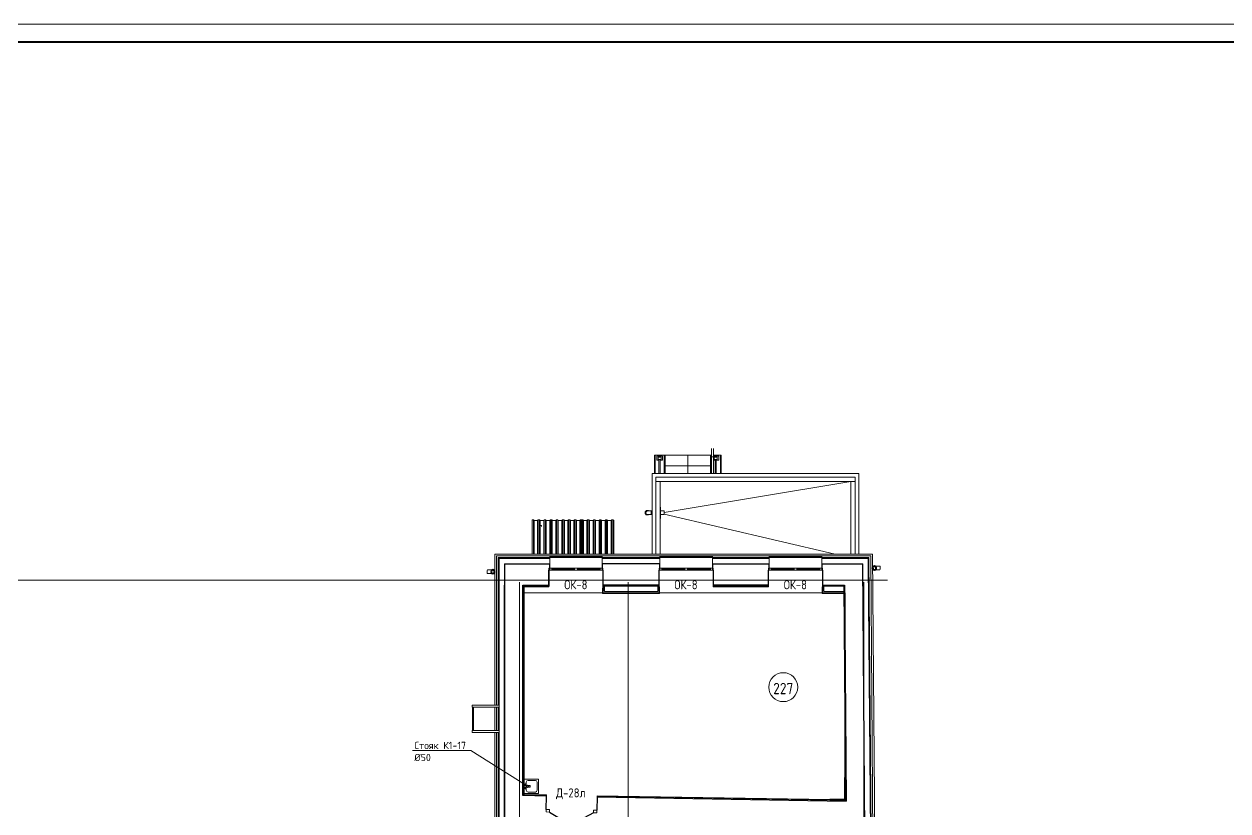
# Model space of a CAD drawing. Header units: millimetres. Extents: x -10178924 to 11692288, y -947381 to 58396.
# Drawn here: x 32170 to 65404, y -139914 to -118196 of the extents above; entities that cross this region are included whole.
import ezdxf
from ezdxf import colors
from ezdxf.entities.mleader import LeaderData, LeaderLine
from ezdxf.math import Vec2, Vec3

# ---------------------------------------------------------------- set-up
doc = ezdxf.new("R2010")
doc.units = ezdxf.units.MM
doc.linetypes.add('ADSK_Линия сетки', pattern=[25, 20, -2.5, 0, -2.5])
for name, color, linetype, lineweight in [('!К1', 32, 'Continuous', 30), ('_ Окна', 7, 'Continuous', 9), ('_0', 7, 'Continuous', 25), ('Аннотация', 7, 'Continuous', 18), ('Выноски ВК', 7, 'Continuous', 0), ('Двери', 7, 'Continuous', 9), ('Каркас', 7, 'Continuous', 18), ('Крыша', 7, 'Continuous', 9), ('Лестницы', 7, 'Continuous', 9), ('Марки дверей', 7, 'Continuous', 20), ('Марки окон', 7, 'Continuous', 20), ('Обобщенные модели', 7, 'Continuous', 18), ('Оборудование', 7, 'Continuous', 18), ('Ограждение', 7, 'Continuous', 9), ('Окна', 7, 'Continuous', 9), ('Оси', 253, 'Continuous', 9), ('Перекрытие', 7, 'Continuous', 18), ('Потолки', 7, 'Continuous', 9), ('Сантехника', 7, 'Continuous', 18), ('Стены внутренние', 7, 'Continuous', 18), ('Стены наружные', 7, 'Continuous', 18), ('Стены несущие', 7, 'Continuous', 30), ('Стены отделка', 7, 'Continuous', 30), ('Стены штриховка', 7, 'Continuous', 9), ('Стрелки вверх', 7, 'Continuous', 18), ('ШТРИХОВКА', 252, 'Continuous', 15)]:
    doc.layers.add(name, color=color, linetype=linetype, lineweight=lineweight)
doc.layers.add('PDF _Ramka', color=7, linetype='Continuous')
doc.layers.add('Линии', color=7, linetype='Continuous', lineweight=9, true_color=0x00a600)
doc.styles.add('GOST Common', font='GOST_Common.ttf', dxfattribs={"width": 0.9, "height": 350})
doc.styles.add('GOST Common_2', font='GOST_Common.ttf', dxfattribs={"width": 0.9, "height": 250})
doc.styles.add('PDF ISOCPEUR', font='isocpeur.ttf')

# ---------------------------------------------------------------- blocks, each defined once
blk = doc.blocks.new('Водосток - Тип 1 _карниз больше 490мм_-5178064-План 2-го этажа')
at = {"layer": 'Обобщенные модели'}
for p, q in [((75, 306), (75, 264)), ((175, 264), (175, 306))]:
    blk.add_line(p, q, dxfattribs=at)
at = {"layer": 'Обобщенные модели', "flags": 128}
for points in [[(75, 173), (75, 174), (75, 177), (75, 180), (75, 183), (75, 186), (75, 190), (75, 193), (75, 197), (75, 201), (75, 205), (75, 210), (75, 214), (75, 219), (75, 224), (75, 229), (75, 234), (75, 239), (75, 245), (75, 250), (75, 256), (75, 261), (75, 264)], [(175, 264), (175, 258), (175, 252), (175, 247), (175, 242), (175, 236), (175, 231), (175, 226), (175, 221), (175, 216), (175, 212), (175, 207), (175, 203), (175, 199), (175, 195), (175, 191), (175, 188), (175, 184), (175, 181), (175, 178), (175, 175), (175, 173)]]:
    blk.add_lwpolyline(points, dxfattribs=at)
at = {"layer": 'Обобщенные модели'}
for start, end in [(90, 259.923), (279.9869, 90)]:
    blk.add_arc((125, 160), 52, start, end, dxfattribs=at)
at = {"layer": 'Обобщенные модели', "lineweight": 40}
for start, end in [(90, 270), (270, 90)]:
    blk.add_arc((125, 160), 50, start, end, dxfattribs=at)
at = {"layer": 'Обобщенные модели'}
for start_param, end_param in [(4.712389, 6.283185), (3.141593, 4.712389)]:
    blk.add_ellipse((125, 306), major_axis=(-50, 0), ratio=0.309017, start_param=start_param, end_param=end_param, dxfattribs=at)
blk = doc.blocks.new('Водосток - Тип 1 _карниз больше 490мм_-5171559-План 2-го этажа')
at = {"layer": 'Обобщенные модели', "lineweight": 9}
h = blk.add_hatch(dxfattribs=at)
h.set_pattern_fill('FP_15', color=256, style=0, pattern_type=2)
h.set_pattern_definition([(134.537, (43058.06, -55833.66), (-106.91965, -105.20546), [])])
h.paths.add_polyline_path([(174, 149), (174, 171), (164, 191), (147, 205), (125, 210), (103, 205), (86, 191), (76, 171), (76, 149), (86, 129), (103, 115), (125, 110), (147, 115), (164, 129)])
at = {"layer": 'Обобщенные модели'}
for p, q in [((75, 306), (75, 264)), ((175, 264), (175, 306))]:
    blk.add_line(p, q, dxfattribs=at)
at = {"layer": 'Обобщенные модели', "flags": 128}
for points in [[(75, 173), (75, 174), (75, 177), (75, 180), (75, 183), (75, 186), (75, 190), (75, 193), (75, 197), (75, 201), (75, 205), (75, 210), (75, 214), (75, 219), (75, 224), (75, 229), (75, 234), (75, 239), (75, 245), (75, 250), (75, 256), (75, 261), (75, 264)], [(175, 264), (175, 258), (175, 252), (175, 247), (175, 242), (175, 236), (175, 231), (175, 226), (175, 221), (175, 216), (175, 212), (175, 207), (175, 203), (175, 199), (175, 195), (175, 191), (175, 188), (175, 184), (175, 181), (175, 178), (175, 175), (175, 173)]]:
    blk.add_lwpolyline(points, dxfattribs=at)
at = {"layer": 'Обобщенные модели'}
for start, end in [(90, 260.018), (279.982, 90)]:
    blk.add_arc((125, 160), 52, start, end, dxfattribs=at)
at = {"layer": 'Обобщенные модели', "lineweight": 40}
for start, end in [(90, 270), (270, 90)]:
    blk.add_arc((125, 160), 50, start, end, dxfattribs=at)
at = {"layer": 'Обобщенные модели'}
for start_param, end_param in [(4.712389, 6.283185), (3.141593, 4.712389)]:
    blk.add_ellipse((125, 306), major_axis=(-50, 0), ratio=0.309017, start_param=start_param, end_param=end_param, dxfattribs=at)
blk = doc.blocks.new('Дверь-Alumark_двупольная с глухим окном_S70 - 1400х2200 алюм ост Д30л-6280679-План 2-го этажа')
at = {"layer": 'Двери', "lineweight": 30}
for p, q in [((730, 220), (-62, 677)), ((-480, 220), (-225, 367))]:
    blk.add_line(p, q, dxfattribs=at)
at = {"layer": 'Двери'}
for p, q in [((-575, 220), (-575, 150)), ((-480, 220), (-575, 220)), ((-575, 150), (-480, 150)), ((-480, 150), (-480, 220)), ((730, 220), (730, 150)), ((825, 220), (730, 220)), ((730, 150), (825, 150)), ((825, 150), (825, 220))]:
    blk.add_line(p, q, dxfattribs=at)
blk = doc.blocks.new('Roof Cladding - 833x50mm-4561399-План 2-го этажа')
at = {"layer": 'Обобщенные модели'}
for p, q in [((46700, 44710), (46735, 44710)), ((46700, 43769), (46700, 44710)), ((46735, 43769), (46735, 44710)), ((46753, 44694), (46849, 44694)), ((46849, 44694), (46866, 44710)), ((46849, 43769), (46849, 44694)), ((46866, 44710), (46901, 44710)), ((46866, 43769), (46866, 44710)), ((46901, 44710), (46918, 44694)), ((46901, 43769), (46901, 44710)), ((46918, 44694), (47016, 44694)), ((46918, 43769), (46918, 44694)), ((47016, 44694), (47033, 44710)), ((47016, 43769), (47016, 44694)), ((47033, 44710), (47068, 44710)), ((47033, 43769), (47033, 44710)), ((47068, 44710), (47085, 44694)), ((47068, 43769), (47068, 44710)), ((47085, 44694), (47183, 44694)), ((47085, 43769), (47085, 44694)), ((47183, 44694), (47200, 44710)), ((47183, 43769), (47183, 44694)), ((47200, 44710), (47235, 44710)), ((47200, 43769), (47200, 44710)), ((47235, 44710), (47252, 44694)), ((47235, 43769), (47235, 44710)), ((47252, 44694), (47349, 44694)), ((47252, 43769), (47252, 44694)), ((47349, 44694), (47366, 44710)), ((47349, 43769), (47349, 44694)), ((47366, 44710), (47401, 44710)), ((47366, 43769), (47366, 44710)), ((47401, 44710), (47418, 44694)), ((47401, 43769), (47401, 44710)), ((47418, 44694), (47516, 44694)), ((47418, 43769), (47418, 44694)), ((47516, 44694), (47533, 44710)), ((47516, 43769), (47516, 44694)), ((47533, 44710), (47568, 44710)), ((47533, 44710), (47533, 43769)), ((47568, 44710), (47568, 43769))]:
    blk.add_line(p, q, dxfattribs=at)
blk = doc.blocks.new('Roof Cladding - 833x50mm-V16-План 2-го этажа')
at = {"layer": 'Обобщенные модели'}
for p, q in [((47560, 44710), (47595, 44710)), ((47560, 43769), (47560, 44710)), ((47595, 44710), (47612, 44694)), ((47595, 43769), (47595, 44710)), ((47612, 44694), (47709, 44694)), ((47612, 43769), (47612, 44694)), ((47709, 44694), (47726, 44710)), ((47709, 43769), (47709, 44694)), ((47726, 44710), (47761, 44710)), ((47726, 43769), (47726, 44710)), ((47761, 44710), (47778, 44694)), ((47761, 43769), (47761, 44710)), ((47778, 44694), (47876, 44694)), ((47778, 43769), (47778, 44694)), ((47876, 44694), (47893, 44710)), ((47876, 43769), (47876, 44694)), ((47893, 44710), (47928, 44710)), ((47893, 43769), (47893, 44710)), ((47928, 44710), (47945, 44694)), ((47928, 43769), (47928, 44710)), ((47945, 44694), (48043, 44694)), ((47945, 43769), (47945, 44694)), ((48043, 44694), (48060, 44710)), ((48043, 43769), (48043, 44694)), ((48060, 44710), (48095, 44710)), ((48060, 43769), (48060, 44710)), ((48095, 44710), (48112, 44694)), ((48095, 43769), (48095, 44710)), ((48112, 44694), (48209, 44694)), ((48112, 43769), (48112, 44694)), ((48209, 44694), (48226, 44710)), ((48209, 43769), (48209, 44694)), ((48226, 44710), (48261, 44710)), ((48226, 43769), (48226, 44710)), ((48261, 44710), (48278, 44694)), ((48261, 43769), (48261, 44710)), ((48278, 44694), (48376, 44694)), ((48278, 43769), (48278, 44694)), ((48376, 44694), (48393, 44710)), ((48376, 43769), (48376, 44694)), ((48393, 44710), (48428, 44710)), ((48393, 44710), (48393, 43769)), ((48428, 44710), (48448, 44703)), ((48428, 44710), (48428, 43769)), ((48448, 44703), (48448, 43769))]:
    blk.add_line(p, q, dxfattribs=at)
blk = doc.blocks.new('Труба квадратная - Ступень-1728149-План 2-го этажа')
at = {"layer": 'Оборудование'}
for p, q in [((25, 15), (675, 15)), ((675, -15), (25, -15))]:
    blk.add_line(p, q, dxfattribs=at)
blk = doc.blocks.new('Поручень - Поручень-1948896-План 2-го этажа')
at = {"layer": 'Оборудование'}
for p, q in [((25, 25), (-25, 25)), ((-25, 25), (-25, -200)), ((25, -200), (25, 25)), ((-25, -500), (-25, -200)), ((25, -200), (25, -500)), ((-25, -500), (-25, -725)), ((25, -725), (25, -500)), ((-25, -725), (25, -725))]:
    blk.add_line(p, q, dxfattribs=at)
blk = doc.blocks.new('_ Хомут универсальный - _ Хомут универсальный-2851609-План 2-го этажа')
at = {"layer": 'Обобщенные модели'}
for p, q in [((-43, 2), (-57, 2)), ((-57, 2), (-57, -2)), ((-57, -2), (-43, -2))]:
    blk.add_line(p, q, dxfattribs=at)
for start, end in [(170.4698, 176.6899), (182.992, 189.4969)]:
    blk.add_arc((0, 0), 43.3, start, end, dxfattribs=at)
blk = doc.blocks.new('_ Колено трубы 135 - _ Колено трубы 135-2851610-План 2-го этажа')
at = {"layer": 'Обобщенные модели'}
blk.add_line((49439, 44958), (49416, 44958), dxfattribs=at)
blk.add_ellipse((49439, 44914), major_axis=(0, 43.4), ratio=0.707107, start_param=6.099025, end_param=6.283185, dxfattribs=at)
blk = doc.blocks.new('_ Водосточный слив с хомутом универсальным - _ Водосточный слив с хомутом универсальным-2862675-План 2-го этажа')
at = {"layer": 'Обобщенные модели'}
for start, end in [(92.7801, 102.5225), (77.4775, 86.6773)]:
    blk.add_arc((0, 0), 43.6, start, end, dxfattribs=at)
blk = doc.blocks.new('Ограждение крыльца 3 - Ограждение крыльца 1-1930270-План 2-го этажа')
at = {"layer": 'Ограждение'}
for p, q in [((51149, 46678), (51149, 46612)), ((51149, 46452), (51149, 46612)), ((51199, 46612), (51199, 46678)), ((51199, 46612), (51199, 46452)), ((49798, 46467), (49639, 46467)), ((49639, 46467), (49639, 46360)), ((49639, 46360), (49697, 46360)), ((49639, 46357), (49639, 46360)), ((49697, 46357), (49639, 46357)), ((49757, 46443), (49672, 46443)), ((49672, 46443), (49672, 46377)), ((49672, 46377), (49757, 46377)), ((49697, 45994), (49697, 46377)), ((49729, 46377), (49729, 45994)), ((49729, 46360), (49798, 46360)), ((49798, 46357), (49729, 46357)), ((49757, 46377), (49757, 46443)), ((49798, 46360), (49798, 46467)), ((49798, 46360), (49798, 46357)), ((51149, 45994), (51149, 46452)), ((51199, 46452), (51149, 46452)), ((51348, 46467), (51199, 46467)), ((51199, 46452), (51199, 45994)), ((51199, 46360), (51247, 46360)), ((51247, 46357), (51199, 46357)), ((51307, 46443), (51222, 46443)), ((51222, 46443), (51222, 46377)), ((51222, 46377), (51307, 46377)), ((51247, 45994), (51247, 46377)), ((51279, 46377), (51279, 45994)), ((51279, 46360), (51348, 46360)), ((51348, 46357), (51279, 46357)), ((51307, 46377), (51307, 46443)), ((51348, 46360), (51348, 46467)), ((51348, 46360), (51348, 46357))]:
    blk.add_line(p, q, dxfattribs=at)
blk = doc.blocks.new('Ворнока - Воронка выпускная ВК-В-D150_90-1946327-План 2-го этажа')
at = {"layer": 'Каркас', "lineweight": 9}
for radius, start, end in [(62.5, 90, 122.2447), (62.5, 106.6583, 122.379), (57.5, 236, 0), (57.5, 0, 112.574), (57.5, 102.0228, 111.6718), (62.5, 90, 103.342), (57.5, 83.3545, 96.6454), (62.5, 0, 90), (62.5, 76.658, 90), (57.5, 60, 77.9768), (62.5, 46.6577, 73.3417), (57.5, 42.0229, 59.9996), (62.5, 16.6574, 43.3414), (57.5, 23.3545, 36.6454), (57.5, 0, 17.977), (57.5, 342.023, 0), (62.5, 0, 13.3411), (62.5, 229.7807, 270), (62.5, 230, 253.3417), (57.5, 236.204, 240), (57.5, 240.0007, 257.9772), (62.5, 256.658, 270), (57.5, 263.3546, 276.6455), (62.5, 270, 360), (62.5, 270, 283.3411), (57.5, 282.0232, 300), (62.5, 286.6574, 313.3414), (57.5, 300.0004, 317.9771), (62.5, 316.6577, 343.3417), (57.5, 323.3546, 336.6455), (62.5, 346.658, 360)]:
    blk.add_arc((-500, 0), radius, start, end, dxfattribs=at)
blk = doc.blocks.new('Ограждение 8 - Ограждение 1-1974103-План 2-го этажа')
at = {"layer": 'Ограждение'}
for p, q in [((46451, 44555), (46416, 44555)), ((46416, 44555), (46416, 44530)), ((46451, 44526), (46451, 44555))]:
    blk.add_line(p, q, dxfattribs=at)
blk = doc.blocks.new('окна_rehau_двупольное_2_фрамуги - 1490х2400 и 2410 _нов_ ок8-2138714-План 2-го этажа')
at = {"layer": '_ Окна', "lineweight": 18}
for p, q in [((-745, 115), (-745, 175)), ((-745, 175), (-669, 175)), ((-669, 115), (-745, 115)), ((-669, 175), (-669, 115)), ((-38, 115), (-38, 175)), ((-38, 175), (38, 175)), ((38, 115), (-38, 115)), ((38, 175), (38, 115)), ((669, 175), (669, 115)), ((745, 175), (669, 175)), ((669, 115), (745, 115)), ((745, 115), (745, 175))]:
    blk.add_line(p, q, dxfattribs=at)
at = {"layer": '_ Окна'}
for p, q in [((-725, 115), (-725, 175)), ((-669, 145), (-38, 145)), ((38, 145), (669, 145)), ((725, 115), (725, 175))]:
    blk.add_line(p, q, dxfattribs=at)
at = {"layer": 'Окна'}
for p, q in [((-745, 175), (-745, 115)), ((-669, 175), (-745, 175)), ((-745, 115), (-669, 115)), ((-669, 175), (-38, 175)), ((-38, 115), (-669, 115)), ((38, 175), (-38, 175)), ((-38, 115), (38, 115)), ((38, 175), (669, 175)), ((669, 115), (38, 115)), ((745, 175), (669, 175)), ((669, 115), (745, 115)), ((745, 115), (745, 175))]:
    blk.add_line(p, q, dxfattribs=at)
blk = doc.blocks.new('Roof Cladding - 333x50mm-4561403-План 2-го этажа')
at = {"layer": 'Обобщенные модели'}
for p, q in [((46198, 44710), (46233, 44710)), ((46198, 43769), (46198, 44710)), ((46233, 44710), (46250, 44694)), ((46233, 43769), (46233, 44710)), ((46250, 44694), (46348, 44694)), ((46250, 43769), (46250, 44694)), ((46348, 44694), (46365, 44710)), ((46348, 43769), (46348, 44694)), ((46365, 44710), (46400, 44710)), ((46365, 43769), (46365, 44710)), ((46400, 44710), (46417, 44694)), ((46400, 43769), (46400, 44710)), ((46417, 44694), (46514, 44694)), ((46417, 44555), (46417, 44694)), ((46514, 44694), (46531, 44710)), ((46514, 43769), (46514, 44694)), ((46531, 44710), (46566, 44710)), ((46531, 43769), (46531, 44710)), ((46566, 44710), (46583, 44694)), ((46566, 43769), (46566, 44710)), ((46583, 44694), (46681, 44694)), ((46583, 43769), (46583, 44694)), ((46681, 44694), (46698, 44710)), ((46681, 43769), (46681, 44694)), ((46698, 44710), (46733, 44710)), ((46698, 44710), (46698, 43769)), ((46733, 44710), (46733, 43769)), ((46735, 44710), (46753, 44703)), ((46753, 44703), (46753, 43769)), ((46417, 43769), (46417, 44526))]:
    blk.add_line(p, q, dxfattribs=at)
blk = doc.blocks.new('TN_ПВХ воронка парапетная - ПВХ воронка парапетная 100х100 длиной 650мм с отводом и листоуловителем-7218197-План 2-го этажа')
at = {"layer": 'Оборудование'}
for p, q in [((-160, 3), (-160, 0)), ((-120, 3), (-160, 3)), ((-160, 0), (-120, 0)), ((-120, 3), (120, 3)), ((120, 0), (-120, 0)), ((50, 103), (-50, 103)), ((-50, 103), (-50, 3)), ((-50, 3), (50, 3)), ((-50, 0), (-50, -3)), ((50, 3), (50, 103)), ((50, 0), (50, -3)), ((160, 3), (120, 3)), ((120, 0), (160, 0)), ((160, 0), (160, 3)), ((-50, -223), (-50, -250)), ((-50, -250), (50, -250)), ((-50, -250), (-50, -350)), ((50, -250), (-50, -250)), ((50, -223), (50, -250)), ((50, -250), (50, -350))]:
    blk.add_line(p, q, dxfattribs=at)
blk.add_arc((0, -350), 50, 180, 360, dxfattribs=at)
blk = doc.blocks.new('2 этаж')
at = {"layer": 'Стены внутренние'}
for points in [[(48151, -80350), (48191, -80350), (48191, -80207), (48151, -80207)], [(49701, -80390), (49701, -80350), (48151, -80350), (48151, -80390), (49388, -80390)], [(49661, -80350), (49701, -80350), (49701, -80207), (49661, -80207)], [(54211, -80350), (54251, -80350), (54251, -80207), (54211, -80207)], [(54622, -80390), (54798, -80390), (54798, -80350), (54211, -80350), (54211, -80390)]]:
    blk.add_hatch(color=256, dxfattribs=at).paths.add_polyline_path(points)
at = {"layer": 'Крыша'}
for p, q in [((54991, -77312), (49838, -78174)), ((54562, -79317), (49838, -78216))]:
    blk.add_line(p, q, dxfattribs=at)
at = {"layer": 'Лестницы'}
for p, q in [((51144, -76587), (49844, -76587)), ((49844, -76587), (49844, -76592)), ((51144, -76587), (49844, -76587)), ((51144, -76587), (51144, -76592)), ((49844, -76887), (49844, -76892)), ((51144, -76887), (49844, -76887)), ((51144, -76887), (49844, -76887)), ((51144, -76887), (51144, -76892))]:
    blk.add_line(p, q, dxfattribs=at)
at = {"layer": 'Линии', "color": 7}
blk.add_circle((53128, -82992), 400, dxfattribs=at)
at = {"layer": 'Оси', "color": 252, "linetype": 'ADSK_Линия сетки'}
for p, q in [((-10115, -80041), (56005, -80041)), ((45850, -128115), (45850, -80094)), ((48850, -113451), (48850, -80094)), ((55350, -128115), (55350, -80094))]:
    blk.add_line(p, q, dxfattribs=at)
at = {"layer": 'Перекрытие'}
for p, q in [((46662, -79767), (46662, -80205)), ((45974, -80390), (48139, -80390)), ((49713, -80390), (54199, -80390)), ((54211, -80207), (54211, -80177))]:
    blk.add_line(p, q, dxfattribs=at)
at = {"layer": 'Потолки'}
blk.add_line((55211, -77092), (49511, -77092), dxfattribs=at)
at = {"layer": 'Сантехника', "color": 1}
for p, q in [((46374, -85527), (45974, -85527)), ((45974, -85527), (46374, -85527)), ((46139, -85702), (45974, -85702)), ((46019, -85657), (46004, -85657)), ((46004, -85657), (46004, -85702)), ((46019, -85702), (46019, -85657)), ((46034, -85702), (46034, -85617)), ((46084, -85567), (46284, -85567)), ((46139, -85752), (46139, -85702)), ((46334, -85617), (46334, -85837)), ((46374, -85927), (46374, -85527)), ((46374, -85527), (46374, -85927)), ((45974, -85752), (46139, -85752)), ((45974, -85927), (46374, -85927)), ((46374, -85927), (45974, -85927)), ((46004, -85797), (46004, -85752)), ((46019, -85797), (46004, -85797)), ((46019, -85752), (46019, -85797)), ((46034, -85837), (46034, -85752)), ((46284, -85887), (46084, -85887))]:
    blk.add_line(p, q, dxfattribs=at)
for centre, start, end in [((46084, -85617), 90, 180), ((46284, -85617), 0, 90), ((46084, -85837), 180, 270), ((46284, -85837), 270, 0)]:
    blk.add_arc(centre, 50, start, end, dxfattribs=at)
at = {"layer": 'Стены внутренние'}
for p, q in [((49594, -76592), (49844, -76592)), ((51144, -76887), (51144, -76592)), ((51144, -76592), (51149, -76592)), ((51199, -76592), (51394, -76592)), ((51144, -77092), (51144, -76892)), ((55111, -77312), (49611, -77312)), ((49731, -77312), (49731, -79317)), ((54991, -79317), (54991, -77312))]:
    blk.add_line(p, q, dxfattribs=at)
at = {"layer": 'Стены наружные'}
for p, q in [((49574, -77092), (49574, -76592)), ((49574, -76592), (49594, -76592)), ((49594, -76592), (49594, -77092)), ((49844, -76887), (49844, -76592)), ((49844, -76592), (49864, -76592)), ((49864, -76592), (49864, -76887)), ((51124, -76887), (51124, -76595)), ((51124, -76595), (51144, -76595)), ((51394, -77092), (51394, -76592)), ((51394, -76592), (51414, -76592)), ((51414, -76592), (51414, -77092)), ((49511, -77092), (55211, -77092)), ((49511, -79317), (49511, -77092)), ((49844, -77092), (49844, -76891)), ((49864, -76891), (49864, -77092)), ((51124, -77092), (51124, -76894)), ((55211, -77092), (55211, -79317)), ((55111, -77192), (49611, -77192)), ((49611, -77192), (49611, -79317)), ((55111, -79317), (55111, -77192)), ((45162, -79317), (55591, -79317)), ((45162, -83491), (45162, -79317)), ((45212, -79367), (55542, -79367)), ((55542, -79367), (45212, -79367)), ((45212, -79367), (45212, -79367)), ((45212, -83491), (45212, -79367)), ((46681, -79417), (46681, -79387)), ((46681, -79387), (48131, -79387)), ((48131, -79417), (46681, -79417)), ((48131, -79387), (48131, -79417)), ((49721, -79417), (49721, -79387)), ((49721, -79387), (51171, -79387)), ((51171, -79417), (49721, -79417)), ((51171, -79387), (51171, -79417)), ((52741, -79417), (52741, -79387)), ((52741, -79387), (54191, -79387)), ((52741, -79417), (54191, -79417)), ((54191, -79387), (54191, -79417)), ((55542, -79367), (55629, -90140)), ((55629, -90140), (55542, -79367)), ((55591, -79317), (55679, -90136)), ((45162, -84191), (45162, -83541)), ((45212, -83541), (45212, -84191)), ((45162, -95072), (45162, -84241)), ((45212, -84241), (45212, -95077))]:
    blk.add_line(p, q, dxfattribs=at)
at = {"layer": 'Стены несущие'}
for p, q in [((45432, -79587), (45432, -87504)), ((45432, -79587), (46681, -79587)), ((46681, -79707), (46681, -79587)), ((48131, -79587), (48131, -79707)), ((49721, -79587), (48131, -79587)), ((49721, -79707), (49721, -79587)), ((51171, -79587), (51171, -79707)), ((51171, -79587), (52741, -79587)), ((52741, -79707), (52741, -79587)), ((54191, -79587), (55324, -79587)), ((54191, -79587), (54191, -79707)), ((55384, -87012), (55324, -79587)), ((46661, -80177), (46661, -79767)), ((48151, -79767), (48151, -80177)), ((49701, -80177), (49701, -79767)), ((51191, -79767), (51191, -80177)), ((52721, -80177), (52721, -79767)), ((54211, -79767), (54211, -80177)), ((45432, -87504), (45432, -80177)), ((45942, -80177), (46661, -80177)), ((45942, -85985), (45942, -80177)), ((49701, -80177), (48151, -80177)), ((52721, -80177), (51191, -80177)), ((54211, -80177), (54818, -80177)), ((54818, -80177), (54867, -86136)), ((46590, -85996), (45942, -85985)), ((46583, -86366), (46590, -85996)), ((47989, -86020), (47983, -86390)), ((47989, -86020), (54867, -86136))]:
    blk.add_line(p, q, dxfattribs=at)
at = {"layer": 'Стены отделка', "lineweight": 9}
for p, q in [((45262, -79417), (45262, -83491)), ((46681, -79417), (45262, -79417)), ((46681, -79587), (46681, -79417)), ((49721, -79417), (48131, -79417)), ((48131, -79417), (48131, -79587)), ((49721, -79587), (49721, -79417)), ((52741, -79417), (51171, -79417)), ((51171, -79417), (51171, -79587)), ((52741, -79587), (52741, -79417)), ((55492, -79417), (54191, -79417)), ((54191, -79417), (54191, -79587)), ((55554, -87010), (55492, -79417)), ((45432, -79437), (45282, -79437)), ((45432, -80177), (45432, -79587)), ((52741, -79437), (52732, -79437)), ((54197, -79437), (54191, -79437)), ((54191, -79587), (54191, -79587)), ((55472, -79437), (55474, -79587)), ((45942, -80177), (45942, -80207)), ((45962, -80187), (45942, -80187)), ((45942, -80207), (45962, -80207)), ((45962, -80187), (45962, -85966)), ((45974, -85954), (45974, -80219)), ((45974, -80219), (46661, -80219)), ((46661, -80219), (46661, -80177)), ((48151, -80257), (48139, -80257)), ((48139, -80257), (48139, -80400)), ((48141, -80402), (49711, -80402)), ((48151, -80390), (48151, -80177)), ((49661, -80207), (48151, -80207)), ((48151, -80390), (49701, -80390)), ((48191, -80350), (48191, -80207)), ((49661, -80350), (48191, -80350)), ((49661, -80207), (49661, -80350)), ((49701, -80207), (49661, -80207)), ((49701, -80177), (49701, -80390)), ((49713, -80219), (49701, -80219)), ((49713, -80400), (49713, -80219)), ((51191, -80177), (51191, -80219)), ((51192, -80207), (51191, -80207)), ((51191, -80219), (52721, -80219)), ((52721, -80219), (52721, -80177)), ((54211, -80219), (54199, -80219)), ((54199, -80219), (54199, -80400)), ((54201, -80402), (54820, -80402)), ((54818, -80207), (54211, -80207)), ((54211, -80390), (54211, -80207)), ((54820, -80390), (54211, -80390)), ((54251, -80350), (54251, -80207)), ((54798, -80350), (54251, -80350)), ((54818, -80177), (54798, -80177)), ((54798, -80177), (54846, -86116)), ((54798, -80390), (54798, -80350)), ((54818, -80177), (54818, -80177)), ((54818, -80207), (54818, -80177)), ((54841, -80390), (54829, -80390)), ((54829, -80390), (54829, -85483)), ((54841, -86108), (54841, -80390)), ((45262, -83541), (45262, -84191)), ((45262, -84241), (45262, -87504)), ((54816, -85483), (54816, -86083)), ((54841, -85483), (54816, -85483)), ((45942, -85965), (45962, -85965)), ((45962, -85966), (45942, -85965)), ((45942, -85965), (45942, -85985)), ((46590, -85964), (45974, -85954)), ((46589, -85976), (46590, -85976)), ((46590, -85976), (46590, -85964)), ((46590, -85996), (46590, -85976)), ((47990, -86000), (47989, -86020)), ((54414, -86097), (47990, -85988)), ((47990, -85988), (47990, -86000)), ((54414, -86109), (54414, -86097)), ((54867, -86116), (54414, -86109)), ((54816, -86083), (54416, -86083)), ((54416, -86083), (54416, -86108)), ((54416, -86108), (54841, -86108)), ((54846, -86116), (54866, -86116)), ((54867, -86136), (54867, -86116))]:
    blk.add_line(p, q, dxfattribs=at)
at = {"layer": 'Стены штриховка'}
for p, q in [((45282, -83491), (45282, -79417)), ((45282, -79437), (45282, -83491)), ((45432, -79437), (46681, -79437)), ((48131, -79437), (49721, -79437)), ((52732, -79437), (51171, -79437)), ((54197, -79437), (55492, -79437)), ((55474, -79587), (55534, -87010)), ((45962, -80207), (46661, -80207)), ((45972, -85956), (45972, -80217)), ((45972, -80217), (46661, -80217)), ((48139, -80400), (49713, -80400)), ((48139, -80400), (48139, -80402)), ((48139, -80402), (48141, -80402)), ((48141, -80257), (48141, -80402)), ((49711, -80402), (49711, -80219)), ((49711, -80402), (49713, -80402)), ((49713, -80402), (49713, -80400)), ((51191, -80217), (52721, -80217)), ((52721, -80207), (51192, -80207)), ((54199, -80400), (54820, -80400)), ((54199, -80400), (54199, -80402)), ((54199, -80402), (54201, -80402)), ((54201, -80219), (54201, -80402)), ((54831, -80390), (54831, -86098)), ((45282, -84191), (45282, -83541)), ((45282, -83541), (45282, -84191)), ((45282, -87504), (45282, -84241)), ((45282, -84241), (45282, -87504)), ((54825, -86092), (54825, -85483)), ((46589, -85976), (45962, -85966)), ((46590, -85966), (45972, -85956)), ((54414, -86099), (47990, -85990)), ((47990, -86000), (47990, -86000)), ((47990, -86000), (54414, -86109)), ((54416, -86092), (54825, -86092)), ((54416, -86098), (54831, -86098))]:
    blk.add_line(p, q, dxfattribs=at)
at = {"layer": 'Стрелки вверх'}
for p, q in [((50494, -76587), (50494, -76887)), ((50494, -76887), (50494, -77092))]:
    blk.add_line(p, q, dxfattribs=at)
at = {"layer": 'Двери', "rotation": 179.0310363387516}
blk.add_blockref('Дверь-Alumark_двупольная с глухим окном_S70 - 1400х2200 алюм ост Д30л-6280679-План 2-го этажа', (47411, -86230), dxfattribs=at)
at = {"layer": 'Каркас', "rotation": 180}
blk.add_blockref('Ворнока - Воронка выпускная ВК-В-D150_90-1946327-План 2-го этажа', (48877, -78177), dxfattribs=at)
at = {"layer": 'Обобщенные модели'}
for name, p in [('Roof Cladding - 333x50mm-4561403-План 2-го этажа', (0, -123086)), ('Roof Cladding - 833x50mm-4561399-План 2-го этажа', (0, -123086)), ('Roof Cladding - 833x50mm-V16-План 2-го этажа', (0, -123086)), ('_ Колено трубы 135 - _ Колено трубы 135-2851610-План 2-го этажа', (0, -123086)), ('_ Водосточный слив с хомутом универсальным - _ Водосточный слив с хомутом универсальным-2862675-План 2-го этажа', (49471, -78172))]:
    blk.add_blockref(name, p, dxfattribs=at)
for name, p, rotation in [('_ Хомут универсальный - _ Хомут универсальный-2851609-План 2-го этажа', (49471, -78172), 270), ('Водосток - Тип 1 _карниз больше 490мм_-5178064-План 2-го этажа', (45272, -79932), 90), ('Водосток - Тип 1 _карниз больше 490мм_-5171559-План 2-го этажа', (55484, -79578), 270.4633818725631)]:
    blk.add_blockref(name, p, dxfattribs=dict(at, rotation=rotation))
at = {"layer": 'Оборудование'}
for name, p, rotation in [('TN_ПВХ воронка парапетная - ПВХ воронка парапетная 100х100 длиной 650мм с отводом и листоуловителем-7218197-План 2-го этажа', (49734, -78179), 270), ('Поручень - Поручень-1948896-План 2-го этажа', (44562, -83516), 90), ('Труба квадратная - Ступень-1728149-План 2-го этажа', (44562, -84216), 90), ('Поручень - Поручень-1948896-План 2-го этажа', (44562, -84216), 90)]:
    blk.add_blockref(name, p, dxfattribs=dict(at, rotation=rotation))
at = {"layer": 'Ограждение'}
for name in ['Ограждение крыльца 3 - Ограждение крыльца 1-1930270-План 2-го этажа', 'Ограждение 8 - Ограждение 1-1974103-План 2-го этажа']:
    blk.add_blockref(name, (0, -123086), dxfattribs=at)
at = {"layer": 'Окна'}
for p in [(47406, -79882), (50446, -79882), (53466, -79882)]:
    blk.add_blockref('окна_rehau_двупольное_2_фрамуги - 1490х2400 и 2410 _нов_ ок8-2138714-План 2-го этажа', p, dxfattribs=at)
at = {"layer": 'Аннотация', "lineweight": 9, "insert": (53128, -83029), "char_height": 312.5, "width": 520.21, "attachment_point": 5, "line_spacing_factor": 1.022766, "style": 'GOST Common'}
blk.add_mtext('227', dxfattribs=at)
at = {"layer": 'Марки дверей', "lineweight": 9, "insert": (47262, -85935), "char_height": 250, "width": 851.4, "attachment_point": 5, "line_spacing_factor": 1.022766, "style": 'GOST Common_2'}
blk.add_mtext('\\pxqc,t1.8,3.6,5.4,7.2,9,10.8,12.6,14.4,16.2,18,19.8,21.6,23.4,25.2,27,28.8,30.6,32.4,34.2,36,37.8,39.6,41.4,43.2,45,46.8,48.6,50.4,52.2,54,55.8,57.6;{Д-28л}', dxfattribs=at)
at = {"layer": 'Марки окон', "lineweight": 9, "char_height": 250, "width": 684.9, "attachment_point": 5, "line_spacing_factor": 1.022766, "style": 'GOST Common_2'}
for insert in [(47403, -80166), (50443, -80166), (53463, -80166)]:
    blk.add_mtext('\\pxqc,t1.8,3.6,5.4,7.2,9,10.8,12.6,14.4,16.2,18,19.8,21.6,23.4,25.2,27,28.8,30.6,32.4,34.2,36,37.8,39.6,41.4,43.2,45,46.8,48.6,50.4,52.2,54,55.8,57.6;{ОК-8}', dxfattribs=dict(at, insert=insert))
blk = doc.blocks.new('_None')
blk = doc.blocks.new('Рамка')
at = {"layer": 'PDF _Ramka', "lineweight": 20}
blk.add_lwpolyline([(100287, -596749), (100287, -512657), (-18603, -512657), (-18603, -596749)], close=True, dxfattribs=at)
at = {"layer": 'PDF _Ramka', "lineweight": 40}
blk.add_lwpolyline([(99787, -513153), (-16604, -513153), (-16604, -596246), (99787, -596246)], close=True, dxfattribs=at)

msp = doc.modelspace()

# ---------------------------------------------------------------- linework, layer by layer
at = {"layer": '!К1'}
msp.add_circle((46065.8, -139234), 30, dxfattribs=at)

# ---------------------------------------------------------------- block references
at = {"layer": '_0'}
msp.add_blockref('Рамка', (0, 394460.6), dxfattribs=at)
at = {"layer": 'ШТРИХОВКА'}
msp.add_blockref('2 этаж', (0, -53506.6), dxfattribs=at)

# ---------------------------------------------------------------- leaders
at = {"layer": 'Выноски ВК', "ltscale": 50}
ml = msp.add_multileader_mtext('Standard', dxfattribs=at)
ml.set_content('Стояк К1-17 ^J%%C50', color=256, style='PDF ISOCPEUR')
ml.set_leader_properties(color=256, linetype='ByLayer', lineweight=-1)
ml.set_arrow_properties(name='NONE')
ml.build(insert=Vec2(0, 0))
ml.multileader.update_dxf_attribs({"text_left_attachment_type": 6, "text_right_attachment_type": 6, "dogleg_length": 100, "arrow_head_size": 300})
ctx = ml.context
ctx.base_point, ctx.char_height, ctx.arrow_head_size, ctx.landing_gap_size, ctx.plane_origin = Vec3(42943.6, -138246.4), 200, 300, 0, Vec3(38826.3, -135518.3)
ctx.left_attachment, ctx.right_attachment = 6, 6
notes = []
notes.append((ctx, [(1, (1, 1, 0), (44503.6, -138246.4), (-1, 0), 100, [(1, [(46070.7, -139230.5)], 0, [])])]))
ctx.mtext.insert, ctx.mtext.width, ctx.mtext.flow_direction = Vec3(42943.6, -138006.4), 1495.588, 5
for ctx, leaders in notes:
    for number, flags, end, landing, length, lines in leaders:
        leader = LeaderData()
        leader.index, (leader.has_last_leader_line, leader.has_dogleg_vector, leader.attachment_direction) = number, flags
        leader.last_leader_point, leader.dogleg_vector, leader.dogleg_length = Vec3(end), Vec3(landing), length
        for number, points, colour, breaks in lines:
            line = LeaderLine()
            line.index, line.vertices, line.color, line.breaks = number, Vec3.list(points), colors.encode_raw_color(colour), breaks
            leader.lines.append(line)
        ctx.leaders.append(leader)

doc.saveas('drawing.dxf')
